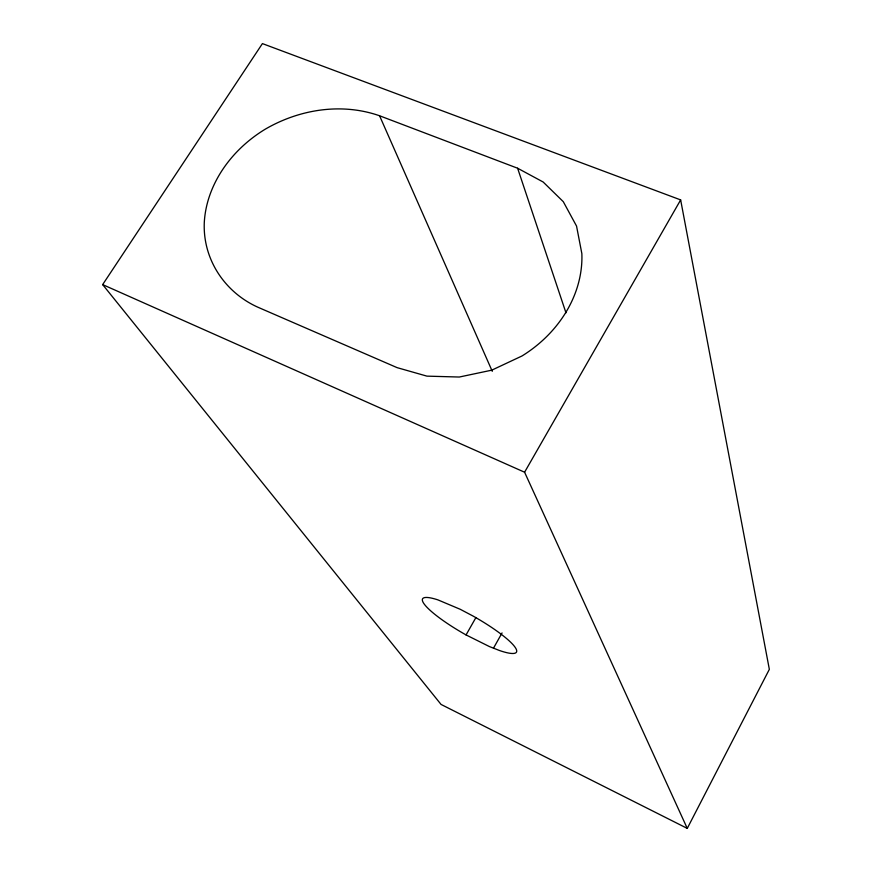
<?xml version="1.0" encoding="UTF-8"?>
<svg xmlns="http://www.w3.org/2000/svg" width="872" height="872" viewBox="0 0 872 872"><rect width="100%" height="100%" fill="white"/><g stroke="black" fill="none" stroke-linecap="round" stroke-linejoin="round"><path stroke-width="1.31" d="M687.267 828.4L769.344 669.347L680.651 199.906L262.418 43.6L102.656 284.599L441.058 704.434L687.267 828.4L524.584 472.221L102.656 284.599M493.498 648.158L502.054 632.93M466.062 634.925A53.966 9.93 29.6 0 1 424.893 604.939A53.966 9.93 29.6 0 1 437.886 599.871L460.231 609.288L472.886 615.959A53.966 9.93 29.6 0 1 514.447 646.381A53.966 9.93 29.6 0 1 499.612 650.556L489.443 646.577L466.062 634.925L475.949 617.496M524.584 472.221L680.651 199.906M379.571 115.769C341.682 102.514 299.499 109.24 265.23 129.198A118.287 97.609 -27.7 0 0 204.288 222.567C202.696 259.289 224.845 292.491 258.112 307.315L397.076 367.635L426.942 376.137L459.293 377.031L491.775 370.164L521.99 355.983A122.135 104.019 -23.8 0 0 581.853 253.61L576.545 226.077L563.29 201.683L543.147 181.997L517.608 168.231L379.571 115.769L492.277 371.33M517.608 168.231L565.972 312.83"/></g></svg>
